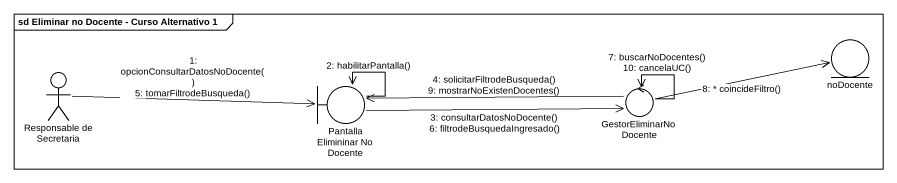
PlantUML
@startuml
mainframe sd Eliminar no Docente - Curso Alternativo 1
actor "Responsable de Secretaria" as Responsable_de_Secretaria
entity noDocente
boundary "Pantalla Elimininar No Docente" as Pantalla_Elimininar_No
control GestorEliminarNoDocente
Responsable_de_Secretaria -right-> Pantalla_Elimininar_No : 1: opcionConsultarDatosNoDocente()\n5: tomarFiltrodeBusqueda()
Pantalla_Elimininar_No --> Pantalla_Elimininar_No : 2: habilitarPantalla()
Pantalla_Elimininar_No -right-> GestorEliminarNoDocente : 3: consultarDatosNoDocente()\n6: filtrodeBusquedaIngresado()
GestorEliminarNoDocente -left-> Pantalla_Elimininar_No : 4: solicitarFiltrodeBusqueda()\n9: mostrarNoExistenDocentes()
GestorEliminarNoDocente --> GestorEliminarNoDocente : 7: buscarNoDocentes()\n10: cancelaUC()
GestorEliminarNoDocente -right-> noDocente : 8: * coincideFiltro()
@enduml
